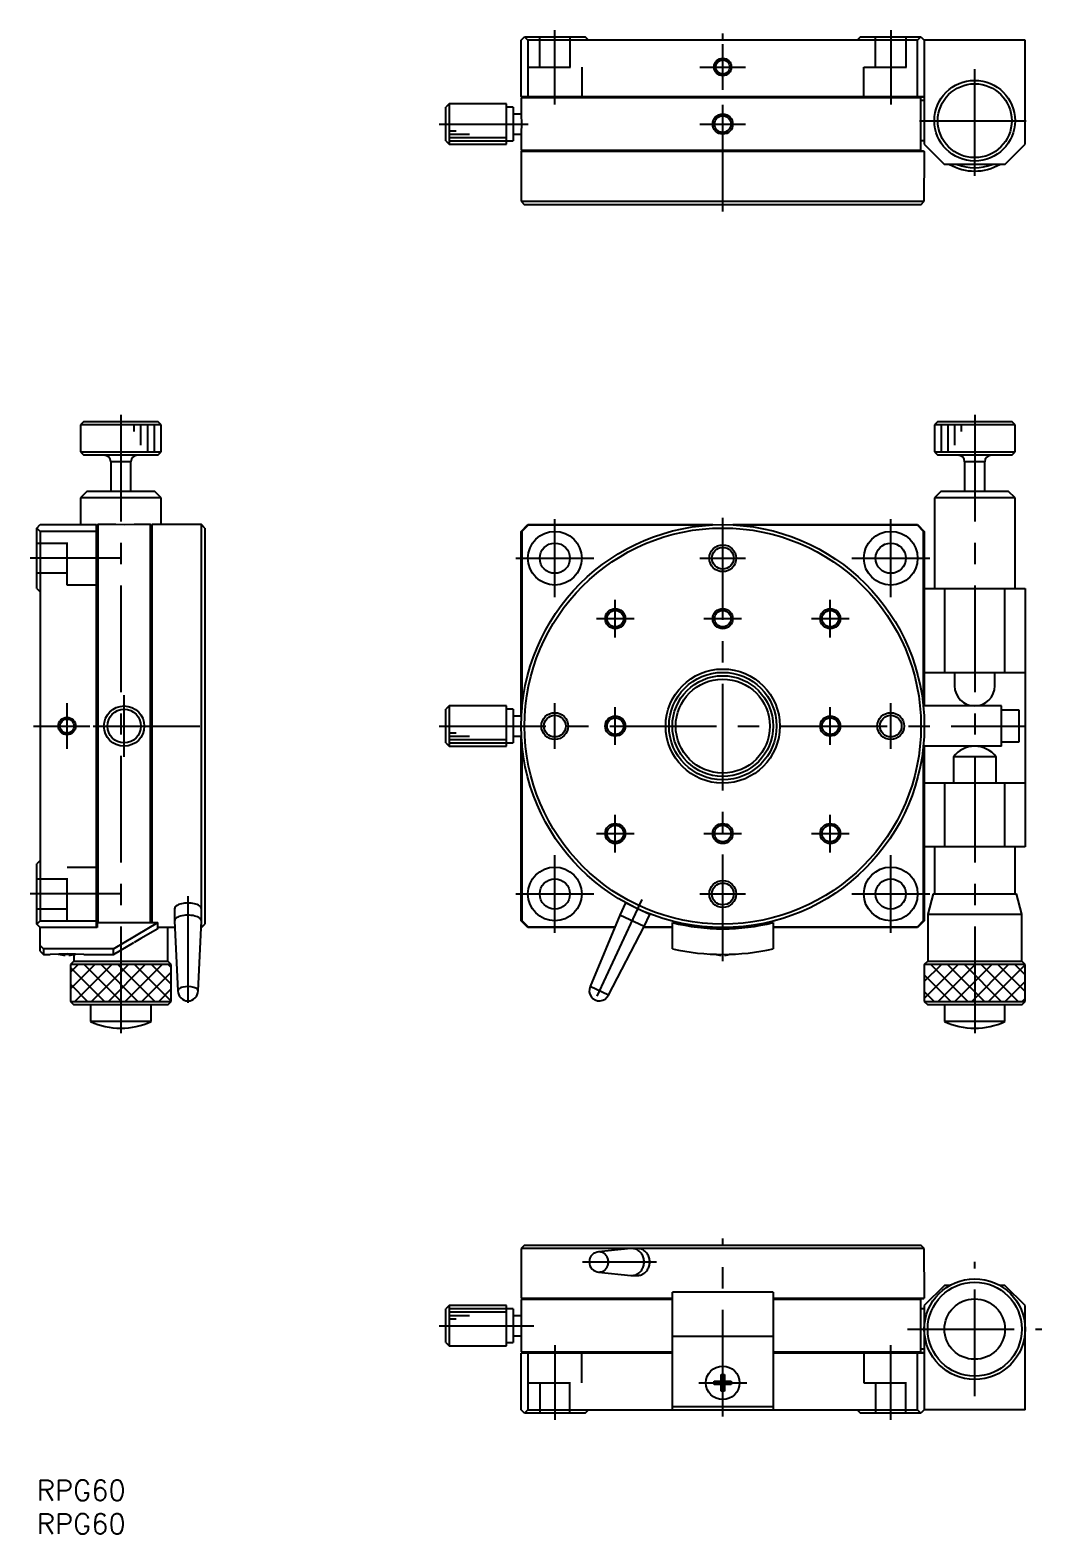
# Model space of a CAD drawing. Extents: x -1 to 330, y -8 to 216.
# Drawn here: x -1 to 149.6, y -8 to 216 of the extents above; entities that cross this region are included whole.
import ezdxf

# ---------------------------------------------------------------- set-up
doc = ezdxf.new("R2010")
doc.units = 0
doc.header["$LTSCALE"] = 0.5
doc.linetypes.add('CENTER', pattern=[50.8, 31.75, -6.35, 6.35, -6.35])
doc.linetypes.add('DASHED', pattern=[19.05, 12.7, -6.35])
for name, color, linetype in [('MSM_CENTER', 1, 'CENTER'), ('MSM_CONTINUOUS', 7, 'CONTINUOUS'), ('MSM_DASHED', 4, 'DASHED'), ('MSM_NARROW', 5, 'CONTINUOUS'), ('MSM_PART_NUMBER', 7, 'CONTINUOUS')]:
    doc.layers.add(name, color=color, linetype=linetype)
doc.styles.get("Standard").update_dxf_attribs({"font": 'txt.shx', "height": 3, "bigfont": 'bigfont.shx'})

# ---------------------------------------------------------------- blocks, each defined once
blk = doc.blocks.new('*U3')
at = {"layer": 'MSM_PART_NUMBER'}
blk.add_text('RPG60', height=3, dxfattribs=at).set_placement((0, -3))
blk = doc.blocks.new('*U4')
at = {"layer": 'MSM_PART_NUMBER'}
blk.add_text('RPG60', height=3, dxfattribs=at).set_placement((0, -8))

msp = doc.modelspace()

# ---------------------------------------------------------------- linework, layer by layer
at = {"layer": 'MSM_CENTER'}
for p, q in [((77.100143, 204.850281), (77.100143, 215.950281)), ((102.100144, 188.950281), (102.100144, 215.450281)), ((127.100143, 215.950281), (127.100143, 204.850281)), ((102.100143, 207.050281), (102.100143, 213.850281)), ((139.600143, 194.250281), (139.600143, 210.650281)), ((98.700143, 210.450281), (105.500143, 210.450281)), ((59.900143, 201.950281), (73.137666, 201.950281)), ((98.700144, 201.950309), (105.500144, 201.950309)), ((131.400143, 202.450281), (147.800143, 202.450281)), ((12.5, 158.650141), (12.5, 66.300141)), ((139.600143, 158.650141), (139.600143, 66.300141)), ((77.100143, 131.500141), (77.100143, 143.100141)), ((102.100143, 77.300141), (102.100143, 143.300141)), ((127.100143, 131.500141), (127.100143, 143.100141)), ((12.5, 137.300141), (-1, 137.300141)), ((71.300143, 137.300141), (82.900143, 137.300141)), ((98.700143, 137.300141), (105.500143, 137.300141)), ((121.300143, 137.300141), (132.900143, 137.300141)), ((86.100143, 125.500141), (86.100143, 131.100141)), ((118.100143, 125.500141), (118.100143, 131.100141)), ((83.300143, 128.300141), (88.900143, 128.300141)), ((99.300143, 128.300141), (104.900143, 128.300141)), ((115.300143, 128.300141), (120.900143, 128.300141)), ((13, 107.700141), (13, 116.900141)), ((4.5, 108.900141), (4.5, 115.700141)), ((77.100143, 108.900141), (77.100143, 115.700141)), ((86.100143, 109.500141), (86.100143, 115.100141)), ((118.100143, 109.500141), (118.100143, 115.100141)), ((127.100143, 108.900141), (127.100143, 115.700141)), ((-0.5, 112.300141), (7.9, 112.300141)), ((8.4, 112.300141), (26, 112.300141)), ((59.900143, 112.300141), (147.100143, 112.300141)), ((86.100143, 93.500141), (86.100143, 99.100141)), ((118.100143, 93.500141), (118.100143, 99.100141)), ((83.300143, 96.300141), (88.900143, 96.300141)), ((99.300143, 96.300141), (104.900143, 96.300141)), ((115.300143, 96.300141), (120.900143, 96.300141)), ((77.100143, 81.500141), (77.100143, 93.100141)), ((127.100143, 81.500141), (127.100143, 93.100141)), ((12.5, 87.300141), (-1, 87.300141)), ((22.5, 86.956144), (22.5, 70.375753)), ((71.300143, 87.300141), (82.900143, 87.300141)), ((90.055522, 86.470369), (82.659702, 70.609983)), ((98.700143, 87.300141), (105.500143, 87.300141)), ((121.300143, 87.300141), (132.900143, 87.300141)), ((102.10014, 9.5), (102.10014, 36)), ((81.216248, 32.5), (92.23421, 32.5)), ((139.600143, 12.5), (139.600143, 32.5)), ((59.900143, 23), (74.000143, 23)), ((129.600143, 22.5), (149.600143, 22.5)), ((77.100143, 20.1), (77.100143, 9)), ((127.100143, 9), (127.100143, 20.1)), ((98.54014, 14.499941), (105.66014, 14.499941))]:
    msp.add_line(p, q, dxfattribs=at)
at = {"layer": 'MSM_CONTINUOUS'}
for p, q in [((72.100143, 214.450281), (72.600143, 214.950281)), ((72.100143, 206.050281), (72.100143, 214.450281)), ((72.600143, 214.950281), (73.100143, 214.450281)), ((72.600143, 214.950281), (81.600143, 214.950281)), ((131.100143, 214.450281), (73.100143, 214.450281)), ((73.100143, 214.450281), (73.100143, 206.050281)), ((82.100143, 214.450281), (81.600143, 214.950281)), ((122.600143, 214.950281), (122.100143, 214.450281)), ((122.600143, 214.950281), (131.600143, 214.950281)), ((131.100143, 214.450281), (131.600143, 214.950281)), ((131.100143, 206.050281), (131.100143, 214.450281)), ((131.600143, 214.950281), (132.100143, 214.450281)), ((147.100143, 214.450281), (132.100143, 214.450281)), ((132.100143, 214.450281), (132.100143, 198.950281)), ((147.100143, 198.950281), (147.100143, 214.450281)), ((72.100143, 206.050281), (132.100143, 206.050281)), ((72.200143, 205.950281), (72.100143, 206.050281)), ((73.100143, 206.050281), (73.141564, 205.950281)), ((131.100143, 206.050281), (131.058721, 205.950281)), ((132.100143, 206.050281), (132.000143, 205.950281)), ((61.400143, 204.950281), (60.900143, 204.450281)), ((60.900143, 199.450281), (60.900143, 204.450281)), ((61.400143, 204.950281), (61.400143, 198.950281)), ((69.900143, 204.950281), (61.400143, 204.950281)), ((69.900143, 198.950281), (69.900143, 204.950281)), ((70.900143, 204.450281), (69.900143, 204.450281)), ((70.900143, 204.450281), (70.900143, 199.450281)), ((72.200143, 205.950281), (72.100143, 205.850281)), ((131.600143, 205.850281), (72.100143, 205.850281)), ((72.100143, 205.850281), (72.100143, 203.450281)), ((132.000143, 205.950281), (72.200143, 205.950281)), ((131.600143, 205.850281), (131.500143, 205.950281)), ((131.600143, 198.050281), (131.600143, 205.850281)), ((132.100143, 205.450281), (131.600143, 205.450281)), ((72.100123, 203.450281), (70.900143, 203.450281)), ((72.100143, 203.450276), (72.100806, 203.436945)), ((72.100806, 203.43695), (72.137666, 201.950281)), ((72.137666, 201.950281), (72.111575, 200.699622)), ((60.900143, 199.450281), (61.400143, 198.950281)), ((69.900143, 199.450281), (70.900143, 199.450281)), ((70.900143, 200.450281), (72.100123, 200.450281)), ((72.111575, 200.699622), (72.100143, 200.450286)), ((72.100143, 200.450281), (72.100143, 198.050281)), ((132.100143, 199.450281), (131.600143, 199.450281)), ((61.400143, 198.950281), (69.900143, 198.950281)), ((72.100143, 198.050281), (131.600143, 198.050281)), ((72.100143, 198.050281), (72.200143, 197.950281)), ((72.100143, 197.850281), (72.200143, 197.950281)), ((72.100143, 197.850281), (72.100143, 193.950281)), ((132.100143, 197.850281), (72.100143, 197.850281)), ((72.200143, 197.950281), (132.000143, 197.950281)), ((131.500143, 197.950281), (131.600143, 198.050281)), ((132.000143, 197.950281), (132.100143, 197.850281)), ((132.100143, 198.950281), (135.100143, 195.950281)), ((132.100143, 197.850281), (132.100143, 193.950281)), ((144.100143, 195.950281), (147.100143, 198.950281)), ((144.100143, 195.950281), (135.100143, 195.950281)), ((72.100143, 193.900271), (72.100143, 190.450281)), ((132.100143, 190.450281), (132.100143, 193.900271)), ((72.100143, 190.450281), (132.100143, 190.450281)), ((72.100143, 190.450281), (72.600143, 189.950281)), ((131.600143, 189.950281), (132.100143, 190.450281)), ((131.600143, 189.950281), (72.600143, 189.950281)), ((7, 157.650141), (6.5, 157.150141)), ((18.5, 157.150141), (6.5, 157.150141)), ((6.5, 157.150141), (6.5, 153.150141)), ((7, 157.650141), (18, 157.650141)), ((18.5, 157.150141), (18, 157.650141)), ((18.5, 153.150141), (18.5, 157.150141)), ((134.100143, 157.650141), (133.600143, 157.150141)), ((145.600143, 157.150141), (133.600143, 157.150141)), ((133.600143, 157.150141), (133.600143, 153.150141)), ((134.100143, 157.650141), (145.100143, 157.650141)), ((145.600143, 157.150141), (145.100143, 157.650141)), ((145.600143, 153.150141), (145.600143, 157.150141)), ((6.5, 153.150141), (18.5, 153.150141)), ((6.5, 153.150141), (7, 152.650141)), ((18, 152.650141), (7, 152.650141)), ((18, 152.650141), (18.5, 153.150141)), ((133.600143, 153.150141), (145.600143, 153.150141)), ((133.600143, 153.150141), (134.100143, 152.650141)), ((145.100143, 152.650141), (134.100143, 152.650141)), ((145.100143, 152.650141), (145.600143, 153.150141)), ((14.000005, 151.650141), (10.999995, 151.650141)), ((11, 151.650141), (11, 147.300141)), ((14, 147.300141), (14, 151.650141)), ((141.100148, 151.650141), (138.100138, 151.650141)), ((138.100143, 151.650141), (138.100143, 147.30016)), ((141.100143, 147.30016), (141.100143, 151.650141)), ((7.5, 147.300141), (6.5, 146.300141)), ((18.5, 146.300141), (6.5, 146.300141)), ((6.5, 146.300141), (6.5, 142.300141)), ((7.5, 147.300141), (17.5, 147.300141)), ((18.5, 146.300141), (17.5, 147.300141)), ((18.5, 142.300141), (18.5, 146.300141)), ((134.600143, 147.300141), (133.600143, 146.300141)), ((145.600143, 146.300141), (133.600143, 146.300141)), ((133.600143, 146.300141), (133.600143, 132.800141)), ((134.600143, 147.300141), (144.600143, 147.300141)), ((145.600143, 146.300141), (144.600143, 147.300141)), ((145.600143, 132.800141), (145.600143, 146.300141)), ((0, 141.800141), (0.5, 142.300141)), ((0, 132.800141), (0, 141.800141)), ((0.5, 141.300141), (0, 141.800141)), ((0.5, 142.300141), (8.9, 142.300141)), ((0.5, 141.300141), (0.5, 83.300141)), ((8.9, 141.300141), (0.5, 141.300141)), ((8.9, 82.300141), (8.9, 142.300141)), ((8.9, 142.300141), (9, 142.200141)), ((9, 141.25872), (8.9, 141.300141)), ((9.1, 142.300141), (9, 142.200141)), ((9, 142.200141), (9, 82.300141)), ((9.1, 142.300141), (9.1, 83.046252)), ((11.750171, 142.300141), (9.1, 142.300141)), ((13, 142.262618), (11.500005, 142.300141)), ((14.499995, 142.300141), (13, 142.262618)), ((16.9, 142.300141), (14.499995, 142.300141)), ((16.9, 83.046252), (16.9, 142.300141)), ((17, 142.200141), (16.9, 142.300141)), ((17, 142.200141), (17.1, 142.300141)), ((17, 83.046252), (17, 142.200141)), ((17.1, 142.300141), (17.1, 83.046252)), ((24.5, 142.300141), (17.1, 142.300141)), ((24.5, 82.300141), (24.5, 142.300141)), ((25, 141.800141), (24.5, 142.300141)), ((25, 141.800141), (25, 82.800141)), ((72.100143, 141.300141), (73.100143, 142.300141)), ((72.200143, 141.25872), (72.100143, 141.300141)), ((72.100143, 113.800141), (72.100143, 141.300141)), ((73.141564, 142.200141), (72.200143, 141.25872)), ((72.200143, 141.25872), (72.200143, 114.747589)), ((73.100143, 142.300141), (73.141564, 142.200141)), ((73.100143, 142.300141), (100.600148, 142.300141)), ((99.652695, 142.200141), (73.141564, 142.200141)), ((103.600138, 142.300141), (131.100143, 142.300141)), ((131.058721, 142.200141), (104.54759, 142.200141)), ((131.100143, 142.300141), (131.058721, 142.200141)), ((132.000143, 141.25872), (131.058721, 142.200141)), ((131.100143, 142.300141), (132.100143, 141.300141)), ((132.100143, 141.300141), (132.000143, 141.25872)), ((132.000143, 115.300247), (132.000143, 141.25872)), ((132.100143, 141.300141), (132.100143, 115.300247)), ((0, 132.800141), (0.5, 132.300141)), ((132.100143, 132.800141), (147.100143, 132.800141)), ((135.100143, 132.800141), (135.100143, 120.300141)), ((144.100143, 120.300141), (144.100143, 132.800141)), ((147.100143, 132.800141), (147.100143, 94.300141)), ((132.100143, 120.300141), (147.100143, 120.300141)), ((136.600143, 120.300141), (136.600143, 118.300141)), ((142.600143, 118.300141), (142.600143, 120.300141)), ((61.400143, 115.300141), (60.900143, 114.800141)), ((60.900143, 109.800141), (60.900143, 114.800141)), ((61.400143, 115.300141), (61.400143, 109.300141)), ((69.900143, 115.300141), (61.400143, 115.300141)), ((69.900143, 109.300141), (69.900143, 115.300141)), ((70.900143, 114.800141), (69.900143, 114.800141)), ((70.900143, 114.800141), (70.900143, 109.800141)), ((143.600143, 115.300247), (131.949755, 115.300247)), ((143.600143, 109.300247), (143.600143, 115.300247)), ((146.200143, 114.650247), (143.600143, 114.650247)), ((146.200143, 109.950247), (146.200143, 114.650247)), ((72.100123, 113.800141), (70.900143, 113.800141)), ((72.137666, 113.800141), (72.100143, 113.800141)), ((60.900143, 109.800141), (61.400143, 109.300141)), ((69.900143, 109.800141), (70.900143, 109.800141)), ((70.900143, 110.800141), (72.100123, 110.800141)), ((72.100143, 83.300141), (72.100143, 110.800141)), ((72.100143, 110.800141), (72.137638, 110.800141)), ((72.200143, 109.852693), (72.200143, 83.341562)), ((143.600143, 109.950247), (146.200143, 109.950247)), ((61.400143, 109.300141), (69.900143, 109.300141)), ((143.600143, 109.300247), (131.949776, 109.300247)), ((132.000143, 83.341562), (132.000143, 109.300247)), ((132.100143, 109.300247), (132.100143, 83.300141)), ((142.775143, 107.733118), (136.425143, 107.733118)), ((136.425143, 107.733118), (136.425143, 103.800141)), ((142.775143, 103.800141), (142.775143, 107.733118)), ((147.100143, 103.800141), (132.100143, 103.800141)), ((135.100143, 103.800141), (135.100143, 94.300141)), ((144.100143, 94.300141), (144.100143, 103.800141)), ((147.100143, 94.300141), (132.100143, 94.300141)), ((133.600143, 94.300141), (133.600143, 87.300141)), ((145.600143, 87.300141), (145.600143, 94.300141)), ((0.5, 92.300141), (0, 91.800141)), ((0, 82.800141), (0, 91.800141)), ((20.5, 85.110909), (20.5, 83.298293)), ((87.608979, 85.956144), (86.763743, 84.143528)), ((89.421595, 85.110907), (87.608979, 85.956144)), ((91.23421, 84.265671), (89.421595, 85.110907)), ((133.400143, 87.300141), (132.600143, 84.300141)), ((133.400143, 87.300141), (145.800143, 87.300141)), ((146.600143, 84.300141), (145.800143, 87.300141)), ((0, 82.800141), (0.5, 83.300141)), ((0.5, 83.300141), (8.9, 83.300141)), ((9, 83.341562), (8.9, 83.300141)), ((9, 83.046252), (18, 83.046252)), ((11.418207, 79.137662), (18, 83.046252)), ((18, 82.100141), (18, 83.046252)), ((20.500412, 83.281156), (21.000016, 72.869011)), ((23.999985, 72.869011), (24.5, 83.289722)), ((72.200143, 83.341562), (72.100143, 83.300141)), ((73.100143, 82.300141), (72.100143, 83.300141)), ((72.200143, 83.341562), (73.141564, 82.400141)), ((86.763743, 84.143528), (82.356786, 73.50968)), ((90.388974, 82.453055), (86.763743, 84.143528)), ((90.388974, 82.453055), (91.23421, 84.265671)), ((94.600143, 79.137662), (94.600143, 83.046252)), ((109.600143, 83.046252), (109.600143, 79.137662)), ((131.058721, 82.400141), (132.000143, 83.341562)), ((132.100143, 83.300141), (131.100143, 82.300141)), ((132.100143, 83.300141), (132.000143, 83.341562)), ((132.600143, 84.300141), (146.600143, 84.300141)), ((132.600143, 84.300141), (132.600143, 77.300141)), ((146.600143, 77.300141), (146.600143, 84.300141)), ((0.5, 82.300141), (0, 82.800141)), ((0.5, 78.800141), (0.5, 82.300141)), ((9, 82.300141), (0.5, 82.300141)), ((9, 82.400141), (8.9, 82.300141)), ((15.5, 80.656765), (14.5, 80.079415)), ((18, 82.100141), (15.5, 80.656765)), ((20.5, 82.300141), (17.995879, 82.300141)), ((19.5, 77.300141), (19.5, 82.300141)), ((24.452517, 82.300141), (24.5, 82.300141)), ((24.5, 82.300141), (25, 82.800141)), ((73.141564, 82.400141), (73.100143, 82.300141)), ((85.999793, 82.300141), (73.100143, 82.300141)), ((73.141564, 82.400141), (86.041235, 82.400141)), ((85.07571, 72.241825), (90.388974, 82.453055)), ((94.600143, 82.300141), (90.309407, 82.300141)), ((90.361441, 82.400141), (94.600143, 82.400141)), ((97.853968, 82.400141), (99.652695, 82.400141)), ((100.600148, 82.300141), (98.630272, 82.300141)), ((100.800143, 82.300122), (100.800143, 82.128134)), ((103.400143, 82.128134), (103.400143, 82.300122)), ((105.570013, 82.300141), (103.600138, 82.300141)), ((104.54759, 82.400141), (106.346317, 82.400141)), ((109.600143, 82.400141), (131.058721, 82.400141)), ((131.100143, 82.300141), (109.600143, 82.300141)), ((131.058721, 82.400141), (131.100143, 82.300141)), ((0.5, 79.650486), (1, 79.137662)), ((0.5, 78.800141), (1, 78.300141)), ((11.418207, 79.137662), (1, 79.137662)), ((1, 79.137662), (1, 78.300141)), ((4.5, 78.392177), (2, 78.300141)), ((7, 78.300141), (4.5, 78.392177)), ((11.418207, 78.300141), (14.45669, 80.05441)), ((11.418207, 78.300141), (11.418207, 79.137662)), ((1, 78.300141), (2.000345, 78.300141)), ((2, 78.300141), (2.001276, 78.300235)), ((3.238067, 78.330705), (3.24141, 78.33756)), ((4.24, 78.33756), (4.76, 78.33756)), ((4.24, 78.165188), (4.24, 78.33756)), ((4.76, 78.33756), (4.76, 78.165188)), ((5.5, 77.300141), (5, 76.800141)), ((20, 76.800141), (5, 76.800141)), ((5, 76.800141), (5, 71.300141)), ((5.5, 78.270369), (5.5, 77.300141)), ((5.5, 77.300141), (19.5, 77.300141)), ((5.758589, 78.33756), (5.761933, 78.330705)), ((6.999792, 78.300141), (11.418207, 78.300141)), ((20, 76.800141), (19.5, 77.300141)), ((20, 71.300141), (20, 76.800141)), ((101.840143, 78.165188), (101.840143, 78.301135)), ((102.360143, 78.301135), (102.360143, 78.165188)), ((132.600143, 77.300141), (132.100143, 76.800141)), ((147.100143, 76.800141), (132.100143, 76.800141)), ((132.100143, 76.800141), (132.100143, 71.300141)), ((132.600143, 77.300141), (146.600143, 77.300141)), ((147.100143, 76.800141), (146.600143, 77.300141)), ((147.100143, 71.300141), (147.100143, 76.800141)), ((85.07571, 72.241825), (82.356786, 73.50968)), ((5, 71.300141), (5.5, 70.800141)), ((5, 71.300141), (20, 71.300141)), ((19.5, 70.800141), (5.5, 70.800141)), ((8, 70.800141), (8, 68.300141)), ((17, 68.300141), (17, 70.800141)), ((19.5, 70.800141), (20, 71.300141)), ((132.100143, 71.300141), (132.600143, 70.800141)), ((132.100143, 71.300141), (147.100143, 71.300141)), ((146.600143, 70.800141), (132.600143, 70.800141)), ((135.100143, 70.800141), (135.100143, 68.300141)), ((144.100143, 68.300141), (144.100143, 70.800141)), ((146.600143, 70.800141), (147.100143, 71.300141)), ((17, 68.300141), (8, 68.300141)), ((144.100143, 68.300141), (135.100143, 68.300141)), ((72.600143, 35), (72.100143, 34.5)), ((132.100143, 34.5), (72.100143, 34.5)), ((72.100143, 34.5), (72.100143, 31.05001)), ((72.600143, 35), (131.600143, 35)), ((88.407351, 34.491288), (83.627033, 33.997345)), ((83.834733, 33.994293), (83.716248, 34)), ((83.952316, 33.977212), (83.834733, 33.994293)), ((84.068103, 33.948889), (83.952316, 33.977212)), ((84.181211, 33.909539), (84.068103, 33.948889)), ((84.290781, 33.859462), (84.181211, 33.909539)), ((84.395979, 33.799039), (84.290781, 33.859462)), ((84.496003, 33.728729), (84.395979, 33.799039)), ((84.590093, 33.649067), (84.496003, 33.728729)), ((84.677533, 33.560661), (84.590093, 33.649067)), ((88.576358, 34.5), (88.407351, 34.491288)), ((88.718574, 34.493835), (88.576358, 34.5)), ((88.859914, 34.475377), (88.718574, 34.493835)), ((88.999505, 34.44474), (88.859914, 34.475377)), ((89.136487, 34.402114), (88.999505, 34.44474)), ((89.270016, 34.34776), (89.136487, 34.402114)), ((89.399268, 34.282014), (89.270016, 34.34776)), ((89.523447, 34.205281), (89.399268, 34.282014)), ((89.563811, 34.493835), (89.421595, 34.5)), ((89.641787, 34.118034), (89.523447, 34.205281)), ((89.70515, 34.475377), (89.563811, 34.493835)), ((89.753558, 34.020812), (89.641787, 34.118034)), ((89.844741, 34.44474), (89.70515, 34.475377)), ((89.858071, 33.914214), (89.753558, 34.020812)), ((89.981724, 34.402114), (89.844741, 34.44474)), ((89.954682, 33.798897), (89.858071, 33.914214)), ((90.042795, 33.675571), (89.954682, 33.798897)), ((90.115253, 34.34776), (89.981724, 34.402114)), ((90.121867, 33.544998), (90.042795, 33.675571)), ((90.244505, 34.282014), (90.115253, 34.34776)), ((90.368684, 34.205281), (90.244505, 34.282014)), ((90.487023, 34.118034), (90.368684, 34.205281)), ((90.598794, 34.020812), (90.487023, 34.118034)), ((90.703307, 33.914214), (90.598794, 34.020812)), ((90.799918, 33.798897), (90.703307, 33.914214)), ((90.888031, 33.675571), (90.799918, 33.798897)), ((90.967103, 33.544998), (90.888031, 33.675571)), ((132.100143, 34.5), (131.600143, 35)), ((132.100143, 31.05001), (132.100143, 34.5)), ((84.590093, 31.350934), (84.677533, 31.43934)), ((84.757656, 33.464182), (84.677533, 33.560661)), ((84.677533, 31.43934), (84.757656, 31.535819)), ((84.829854, 33.360365), (84.757656, 33.464182)), ((84.757656, 31.535819), (84.829854, 31.639636)), ((84.893576, 33.25), (84.829854, 33.360365)), ((84.829854, 31.639636), (84.893576, 31.75)), ((84.948339, 33.133928), (84.893576, 33.25)), ((84.893576, 31.75), (84.948339, 31.866073)), ((84.993724, 33.013031), (84.948339, 33.133928)), ((84.948339, 31.866073), (84.993724, 31.98697)), ((85.029387, 32.888229), (84.993724, 33.013031)), ((84.993724, 31.98697), (85.029387, 32.111772)), ((85.055057, 32.760473), (85.029387, 32.888229)), ((85.029387, 32.111772), (85.055057, 32.239528)), ((85.070537, 32.630734), (85.055057, 32.760473)), ((85.055057, 32.239528), (85.070537, 32.369267)), ((85.07571, 32.5), (85.070537, 32.630734)), ((85.070537, 32.369267), (85.07571, 32.5)), ((90.042795, 31.32443), (90.121867, 31.455003)), ((90.19141, 33.407981), (90.121867, 33.544998)), ((90.121867, 31.455003), (90.19141, 31.592019)), ((90.250997, 33.265367), (90.19141, 33.407981)), ((90.19141, 31.592019), (90.250997, 31.734634)), ((90.300258, 33.118034), (90.250997, 33.265367)), ((90.250997, 31.734634), (90.300258, 31.881966)), ((90.338891, 32.966891), (90.300258, 33.118034)), ((90.300258, 31.881966), (90.338891, 32.03311)), ((90.366657, 32.812869), (90.338891, 32.966891)), ((90.338891, 32.03311), (90.366657, 32.187132)), ((90.383386, 32.656919), (90.366657, 32.812869)), ((90.366657, 32.187132), (90.383386, 32.343082)), ((90.388974, 32.5), (90.383386, 32.656919)), ((90.383386, 32.343082), (90.388974, 32.5)), ((90.888031, 31.32443), (90.967103, 31.455003)), ((91.036647, 33.407981), (90.967103, 33.544998)), ((90.967103, 31.455003), (91.036647, 31.592019)), ((91.096233, 33.265367), (91.036647, 33.407981)), ((91.036647, 31.592019), (91.096233, 31.734634)), ((91.145495, 33.118034), (91.096233, 33.265367)), ((91.096233, 31.734634), (91.145495, 31.881966)), ((91.184128, 32.966891), (91.145495, 33.118034)), ((91.145495, 31.881966), (91.184128, 32.03311)), ((91.211894, 32.812869), (91.184128, 32.966891)), ((91.184128, 32.03311), (91.211894, 32.187132)), ((91.228623, 32.656919), (91.211894, 32.812869)), ((91.211894, 32.187132), (91.228623, 32.343082)), ((91.23421, 32.5), (91.228623, 32.656919)), ((91.228623, 32.343082), (91.23421, 32.5)), ((72.100143, 31), (72.100143, 27.1)), ((83.627033, 31.002656), (88.407351, 30.508713)), ((83.716248, 31), (83.834733, 31.005708)), ((83.834733, 31.005708), (83.952316, 31.022789)), ((83.952316, 31.022789), (84.068103, 31.051112)), ((84.068103, 31.051112), (84.181211, 31.090462)), ((84.181211, 31.090462), (84.290781, 31.140539)), ((84.290781, 31.140539), (84.395979, 31.200962)), ((84.395979, 31.200962), (84.496003, 31.271272)), ((84.496003, 31.271272), (84.590093, 31.350934)), ((88.407351, 30.508713), (88.576358, 30.5)), ((88.576358, 30.5), (88.718574, 30.506166)), ((88.576358, 30.5), (89.421595, 30.5)), ((88.718574, 30.506166), (88.859914, 30.524624)), ((88.859914, 30.524624), (88.999505, 30.555261)), ((88.999505, 30.555261), (89.136487, 30.597887)), ((89.136487, 30.597887), (89.270016, 30.652241)), ((89.270016, 30.652241), (89.399268, 30.717987)), ((89.399268, 30.717987), (89.523447, 30.79472)), ((89.421595, 30.5), (89.563811, 30.506166)), ((89.523447, 30.79472), (89.641787, 30.881966)), ((89.563811, 30.506166), (89.70515, 30.524624)), ((89.641787, 30.881966), (89.753558, 30.979189)), ((89.70515, 30.524624), (89.844741, 30.555261)), ((89.753558, 30.979189), (89.858071, 31.085787)), ((89.844741, 30.555261), (89.981724, 30.597887)), ((89.858071, 31.085787), (89.954682, 31.201104)), ((89.954682, 31.201104), (90.042795, 31.32443)), ((89.981724, 30.597887), (90.115253, 30.652241)), ((90.115253, 30.652241), (90.244505, 30.717987)), ((90.244505, 30.717987), (90.368684, 30.79472)), ((90.368684, 30.79472), (90.487023, 30.881966)), ((90.487023, 30.881966), (90.598794, 30.979189)), ((90.598794, 30.979189), (90.703307, 31.085787)), ((90.703307, 31.085787), (90.799918, 31.201104)), ((90.799918, 31.201104), (90.888031, 31.32443)), ((132.100143, 31), (132.100143, 27.1)), ((72.100143, 27.1), (94.599857, 27.1)), ((72.100143, 27.1), (72.200143, 27)), ((72.200143, 27), (72.100143, 26.9)), ((94.597799, 26.9), (72.100143, 26.9)), ((72.100143, 26.9), (72.100143, 24.5)), ((94.599858, 27), (72.200143, 27)), ((94.600143, 10.5), (94.600143, 28)), ((109.600143, 28), (94.600143, 28)), ((109.600143, 28), (109.600143, 10.5)), ((132.000143, 27), (109.600427, 27)), ((109.600428, 27.1), (132.100143, 27.1)), ((131.600143, 26.9), (109.602431, 26.9)), ((131.600143, 26.9), (131.500143, 27)), ((131.600143, 19.1), (131.600143, 26.9)), ((132.000143, 27), (132.100143, 27.1)), ((135.100143, 29), (132.100143, 26)), ((135.858485, 29), (135.100143, 29)), ((144.100143, 29), (143.3418, 29)), ((147.100143, 26), (144.100143, 29)), ((61.400143, 26), (60.900143, 25.5)), ((60.900143, 20.5), (60.900143, 25.5)), ((61.400143, 26), (61.400143, 20)), ((69.900143, 26), (61.400143, 26)), ((69.900143, 20), (69.900143, 26)), ((70.900143, 25.5), (69.900143, 25.5)), ((70.900143, 25.5), (70.900143, 20.5)), ((132.100143, 25.5), (131.600143, 25.5)), ((132.100143, 26), (132.100143, 10.5)), ((147.100143, 10.5), (147.100143, 26)), ((72.100123, 24.5), (70.900143, 24.5)), ((72.100143, 24.499995), (72.100834, 24.486106)), ((72.100834, 24.486106), (72.111588, 21.749655)), ((60.900143, 20.5), (61.400143, 20)), ((69.900143, 20.5), (70.900143, 20.5)), ((70.900143, 21.5), (72.100123, 21.5)), ((72.111588, 21.749655), (72.100143, 21.500005)), ((72.100143, 21.5), (72.100143, 19.1)), ((109.600143, 21.418207), (94.600143, 21.418207)), ((61.400143, 20), (69.900143, 20)), ((72.100143, 19.1), (94.600143, 19.1)), ((72.100143, 19.1), (72.200143, 19)), ((72.200143, 19), (72.100143, 18.9)), ((72.100143, 10.5), (72.100143, 18.9)), ((94.600143, 18.9), (72.100143, 18.9)), ((72.200143, 19), (94.600143, 19)), ((73.141564, 19), (73.100143, 18.9)), ((73.100143, 18.9), (73.100143, 10.5)), ((109.600143, 19.1), (131.600143, 19.1)), ((109.600143, 19), (132.000143, 19)), ((132.100143, 18.9), (109.600143, 18.9)), ((131.058721, 19), (131.100143, 18.9)), ((131.100143, 10.5), (131.100143, 18.9)), ((131.500143, 19), (131.600143, 19.1)), ((132.100143, 19.5), (131.600143, 19.5)), ((132.100143, 18.9), (132.000143, 19)), ((101.840143, 15.75859), (102.360143, 15.75859)), ((101.840143, 14.76), (101.840143, 15.75859)), ((102.360143, 15.75859), (102.360143, 14.76)), ((100.841553, 14.24), (100.841553, 14.76)), ((100.841553, 14.76), (101.840143, 14.76)), ((101.840143, 14.24), (100.841553, 14.24)), ((101.798768, 14.24), (101.798768, 14.76)), ((101.840143, 14.801375), (102.360143, 14.801375)), ((101.840143, 13.241411), (101.840143, 14.24)), ((102.360143, 14.198626), (101.840143, 14.198626)), ((102.360143, 14.76), (103.358732, 14.76)), ((102.360143, 14.24), (102.360143, 13.241411)), ((103.358732, 14.24), (102.360143, 14.24)), ((102.401517, 14.76), (102.401517, 14.24)), ((103.358732, 14.76), (103.358732, 14.24)), ((102.360143, 13.241411), (101.840143, 13.241411)), ((72.600143, 10), (72.100143, 10.5)), ((73.100143, 10.5), (72.600143, 10)), ((81.600143, 10), (72.600143, 10)), ((73.100143, 10.5), (131.100143, 10.5)), ((81.600143, 10), (82.100143, 10.5)), ((94.600143, 11), (109.600143, 11)), ((122.100143, 10.5), (122.600143, 10)), ((131.600143, 10), (122.600143, 10)), ((131.600143, 10), (131.100143, 10.5)), ((132.100143, 10.5), (131.600143, 10)), ((147.100143, 10.5), (132.100143, 10.5))]:
    msp.add_line(p, q, dxfattribs=at)
for centre, radius in [((102.100143, 210.450281), 1.0565), ((139.600143, 202.450281), 6), ((139.600143, 202.450281), 5.5), ((102.100144, 201.950309), 1.2295), ((102.100143, 112.300141), 30), ((102.100143, 112.300141), 29.5), ((77.100143, 137.300141), 4), ((127.100143, 137.300141), 4), ((77.100143, 137.300141), 2.25), ((102.100143, 137.300141), 1.621), ((127.100143, 137.300141), 2.25), ((86.100143, 128.300141), 1.2295), ((102.100143, 128.300141), 1.2295), ((118.100143, 128.300141), 1.2295), ((102.100143, 112.300141), 8.5), ((102.100143, 112.300141), 7.5), ((102.100143, 112.300141), 7), ((13, 112.300141), 3), ((13, 112.300141), 2.5), ((4.5, 112.300141), 1.0565), ((77.100143, 112.300141), 1.621), ((86.100143, 112.300141), 1.2295), ((118.100143, 112.300141), 1.2295), ((127.100143, 112.300141), 1.621), ((86.100143, 96.300141), 1.2295), ((102.100143, 96.300141), 1.2295), ((118.100143, 96.300141), 1.2295), ((77.100143, 87.300141), 4), ((127.100143, 87.300141), 4), ((77.100143, 87.300141), 2.25), ((102.100143, 87.300141), 1.621), ((127.100143, 87.300141), 2.25), ((139.600143, 22.5), 7.5), ((139.600143, 22.5), 7), ((139.600143, 22.5), 4.5), ((102.10014, 14.499941), 2.499998)]:
    msp.add_circle(centre, radius, dxfattribs=at)
for centre, radius, start, end in [((139.600143, 202.450281), 7.5, 240.073565, 299.926435), ((139.600143, 202.450281), 7, 248.213211, 291.786789), ((10, 151.650141), 1, 0, 90), ((15, 151.650141), 1, 90, 180), ((137.100143, 151.650141), 1, 0, 90), ((142.100143, 151.650141), 1, 90, 180), ((139.600143, 118.300141), 3, 180, 359.9999824), ((139.600143, 105.300141), 4, 37.462651, 142.5373463), ((21.002733, 85.076907), 0.503882, 126.49927732, 176.13078185), ((21.888754, 83.926458), 1.955903, 100.96558527, 127.31773609), ((22.499772, 81.488287), 4.467857, 77.28382388, 102.71087094), ((23.109142, 83.899654), 1.98252, 55.48197307, 79.12306568), ((23.953844, 85.060803), 0.54845, 5.24184191, 59.45575034), ((20.973519, 83.274395), 0.473155, 132.76645525, 179.18123496), ((21.704073, 82.466817), 1.562122, 104.06547778, 132.32504416), ((22.505411, 79.742924), 4.400609, 76.33544195, 105.56714861), ((23.151406, 82.183566), 1.877138, 52.96489474, 77.8965959), ((23.957637, 83.243972), 0.545077, 5.71948906, 53.47995394), ((102.100143, 112.300141), 30.2, 255.620438, 284.3795802), ((102.100143, 112.300141), 34, 257.256415, 282.743585), ((4.5, 82.650141), 4.5, 253.11805609, 253.714157), ((4.5, 82.650141), 4.492483, 253.73057, 266.682184), ((4.5, 82.650141), 4.492483, 273.317816, 286.26943), ((4.5, 82.650141), 4.5, 286.285843, 286.88194391), ((102.100143, 82.650141), 4.492483, 254.483817, 266.682184), ((102.100143, 82.650141), 4.492483, 273.317816, 285.516183), ((21.358701, 72.855092), 0.359296, 132.88697801, 176.70338176), ((22.5, 72.875753), 1.5, 180, 359.9999824), ((21.981207, 72.123479), 1.319658, 101.58226631, 131.07209745), ((22.495943, 70.209245), 3.300438, 74.43277438, 103.66463392), ((23.096956, 72.252163), 1.171572, 47.67479764, 75.93483652), ((23.642872, 72.8563), 0.357341, 2.04388523, 47.16582223), ((83.716248, 72.875752), 1.5, 155, 335.00000033), ((12.583263, 78.299826), 11, 245.376083, 269.566302), ((12.416736, 78.299826), 11, 270.433698, 294.623917), ((139.683406, 78.299826), 11, 245.376083, 269.566302), ((139.516879, 78.299826), 11, 270.433698, 294.623917), ((83.716248, 32.5), 1.5, 90, 270)]:
    msp.add_arc(centre, radius, start, end, dxfattribs=at)
at = {"layer": 'MSM_DASHED'}
for p, q in [((74.850143, 210.450281), (74.850143, 214.950281)), ((79.350143, 214.950281), (79.350143, 210.450281)), ((124.850143, 210.450281), (124.850143, 214.950281)), ((129.350143, 214.950281), (129.350143, 210.450281)), ((73.100143, 210.450281), (81.100143, 210.450281)), ((81.100143, 210.450281), (81.100143, 205.950281)), ((123.100143, 210.450281), (131.100143, 210.450281)), ((123.100143, 205.950281), (123.100143, 210.450281)), ((4.5, 133.300141), (4.5, 141.300141)), ((0, 139.550141), (4.5, 139.550141)), ((4.5, 135.050141), (0, 135.050141)), ((9, 133.300141), (4.5, 133.300141)), ((4.5, 83.300141), (4.5, 91.300141)), ((4.5, 91.300141), (9, 91.300141)), ((0, 89.550141), (4.5, 89.550141)), ((4.5, 85.050141), (0, 85.050141)), ((81.100143, 14.5), (81.100143, 19)), ((123.100143, 19), (123.100143, 14.5)), ((73.100143, 14.5), (81.100143, 14.5)), ((74.850143, 14.5), (74.850143, 10)), ((79.350143, 10), (79.350143, 14.5)), ((123.100143, 14.5), (131.100143, 14.5)), ((124.850143, 14.5), (124.850143, 10)), ((129.350143, 10), (129.350143, 14.5))]:
    msp.add_line(p, q, dxfattribs=at)
at = {"layer": 'MSM_NARROW'}
for p, q in [((61.400143, 200.950281), (62.400143, 200.950281)), ((61.400143, 200.450281), (64.400143, 200.450281)), ((61.400143, 199.950281), (69.900143, 199.950281)), ((61.400143, 199.450281), (69.900143, 199.450281)), ((14.5, 156.150141), (14.5, 157.150141)), ((15.5, 154.150141), (15.5, 157.150141)), ((16.5, 153.150141), (16.5, 157.150141)), ((17.5, 153.150141), (17.5, 157.150141)), ((134.600143, 157.150141), (134.600143, 153.150141)), ((135.600143, 157.150141), (135.600143, 153.150141)), ((136.600143, 157.150141), (136.600143, 154.150141)), ((137.600143, 157.150141), (137.600143, 156.150141)), ((100.600148, 142.300141), (100.600148, 142.262618)), ((103.600138, 142.262618), (103.600138, 142.300141)), ((72.137666, 113.800136), (72.100143, 113.800136)), ((61.400143, 111.300141), (62.400143, 111.300141)), ((61.400143, 110.800141), (64.400143, 110.800141)), ((61.400143, 110.300141), (69.900143, 110.300141)), ((61.400143, 109.800141), (69.900143, 109.800141)), ((72.100143, 110.800146), (72.137666, 110.800146)), ((88.077996, 85.77884), (88.062138, 85.744833)), ((90.781052, 84.476982), (90.79691, 84.51099)), ((100.600148, 82.337664), (100.600148, 82.300141)), ((103.600138, 82.300141), (103.600138, 82.337664)), ((5, 75.653866), (6.146274, 76.800141)), ((5, 73.153866), (8.646274, 76.800141)), ((5, 76.355948), (10.055806, 71.300141)), ((5.646274, 71.300141), (11.146274, 76.800141)), ((7.055806, 76.800141), (12.555806, 71.300141)), ((8.146274, 71.300141), (13.646274, 76.800141)), ((9.555806, 76.800141), (15.055806, 71.300141)), ((10.646274, 71.300141), (16.146274, 76.800141)), ((12.055806, 76.800141), (17.555806, 71.300141)), ((13.146274, 71.300141), (18.646274, 76.800141)), ((14.555806, 76.800141), (20, 71.355948)), ((17.055806, 76.800141), (20, 73.855948)), ((19.555806, 76.800141), (20, 76.355948)), ((132.100143, 76.754152), (132.146131, 76.800141)), ((132.100143, 74.254152), (134.646131, 76.800141)), ((132.100143, 71.754152), (137.146131, 76.800141)), ((133.055664, 76.800141), (138.555664, 71.300141)), ((134.146131, 71.300141), (139.646131, 76.800141)), ((135.555664, 76.800141), (141.055664, 71.300141)), ((136.646131, 71.300141), (142.146131, 76.800141)), ((138.055664, 76.800141), (143.555664, 71.300141)), ((139.146131, 71.300141), (144.646131, 76.800141)), ((140.555664, 76.800141), (146.055664, 71.300141)), ((141.646131, 71.300141), (147.100143, 76.754152)), ((143.055664, 76.800141), (147.100143, 72.755662)), ((145.555664, 76.800141), (147.100143, 75.255662)), ((15.646274, 71.300141), (20, 75.653866)), ((132.100143, 75.255662), (136.055664, 71.300141)), ((144.146131, 71.300141), (147.100143, 74.254152)), ((5, 73.855948), (7.555806, 71.300141)), ((18.146274, 71.300141), (20, 73.153866)), ((132.100143, 72.755662), (133.555664, 71.300141)), ((146.646131, 71.300141), (147.100143, 71.754152)), ((5, 71.355948), (5.055806, 71.300141)), ((69.900143, 25.5), (61.400143, 25.5)), ((69.900143, 25), (61.400143, 25)), ((64.400143, 24.5), (61.400143, 24.5)), ((62.400143, 24), (61.400143, 24))]:
    msp.add_line(p, q, dxfattribs=at)
for centre, radius in [((102.100143, 210.450281), 1.3), ((102.09991, 201.950333), 1.499948), ((102.100143, 137.300141), 2), ((86.100143, 128.300141), 1.5), ((102.100143, 128.300141), 1.5), ((118.100143, 128.300141), 1.5), ((102.100143, 112.300141), 8), ((77.100143, 112.300141), 2), ((127.100143, 112.300141), 2), ((4.5, 112.300141), 1.3), ((86.100143, 112.300141), 1.5), ((118.100143, 112.300141), 1.5), ((86.100143, 96.300141), 1.5), ((102.100143, 96.300141), 1.5), ((118.100143, 96.300141), 1.5), ((102.100143, 87.300141), 2)]:
    msp.add_circle(centre, radius, dxfattribs=at)

# ---------------------------------------------------------------- block references
at = {"layer": 'MSM_CONTINUOUS'}
for name in ['*U3', '*U4']:
    msp.add_blockref(name, (0, 0), dxfattribs=at)

doc.saveas('drawing.dxf')
